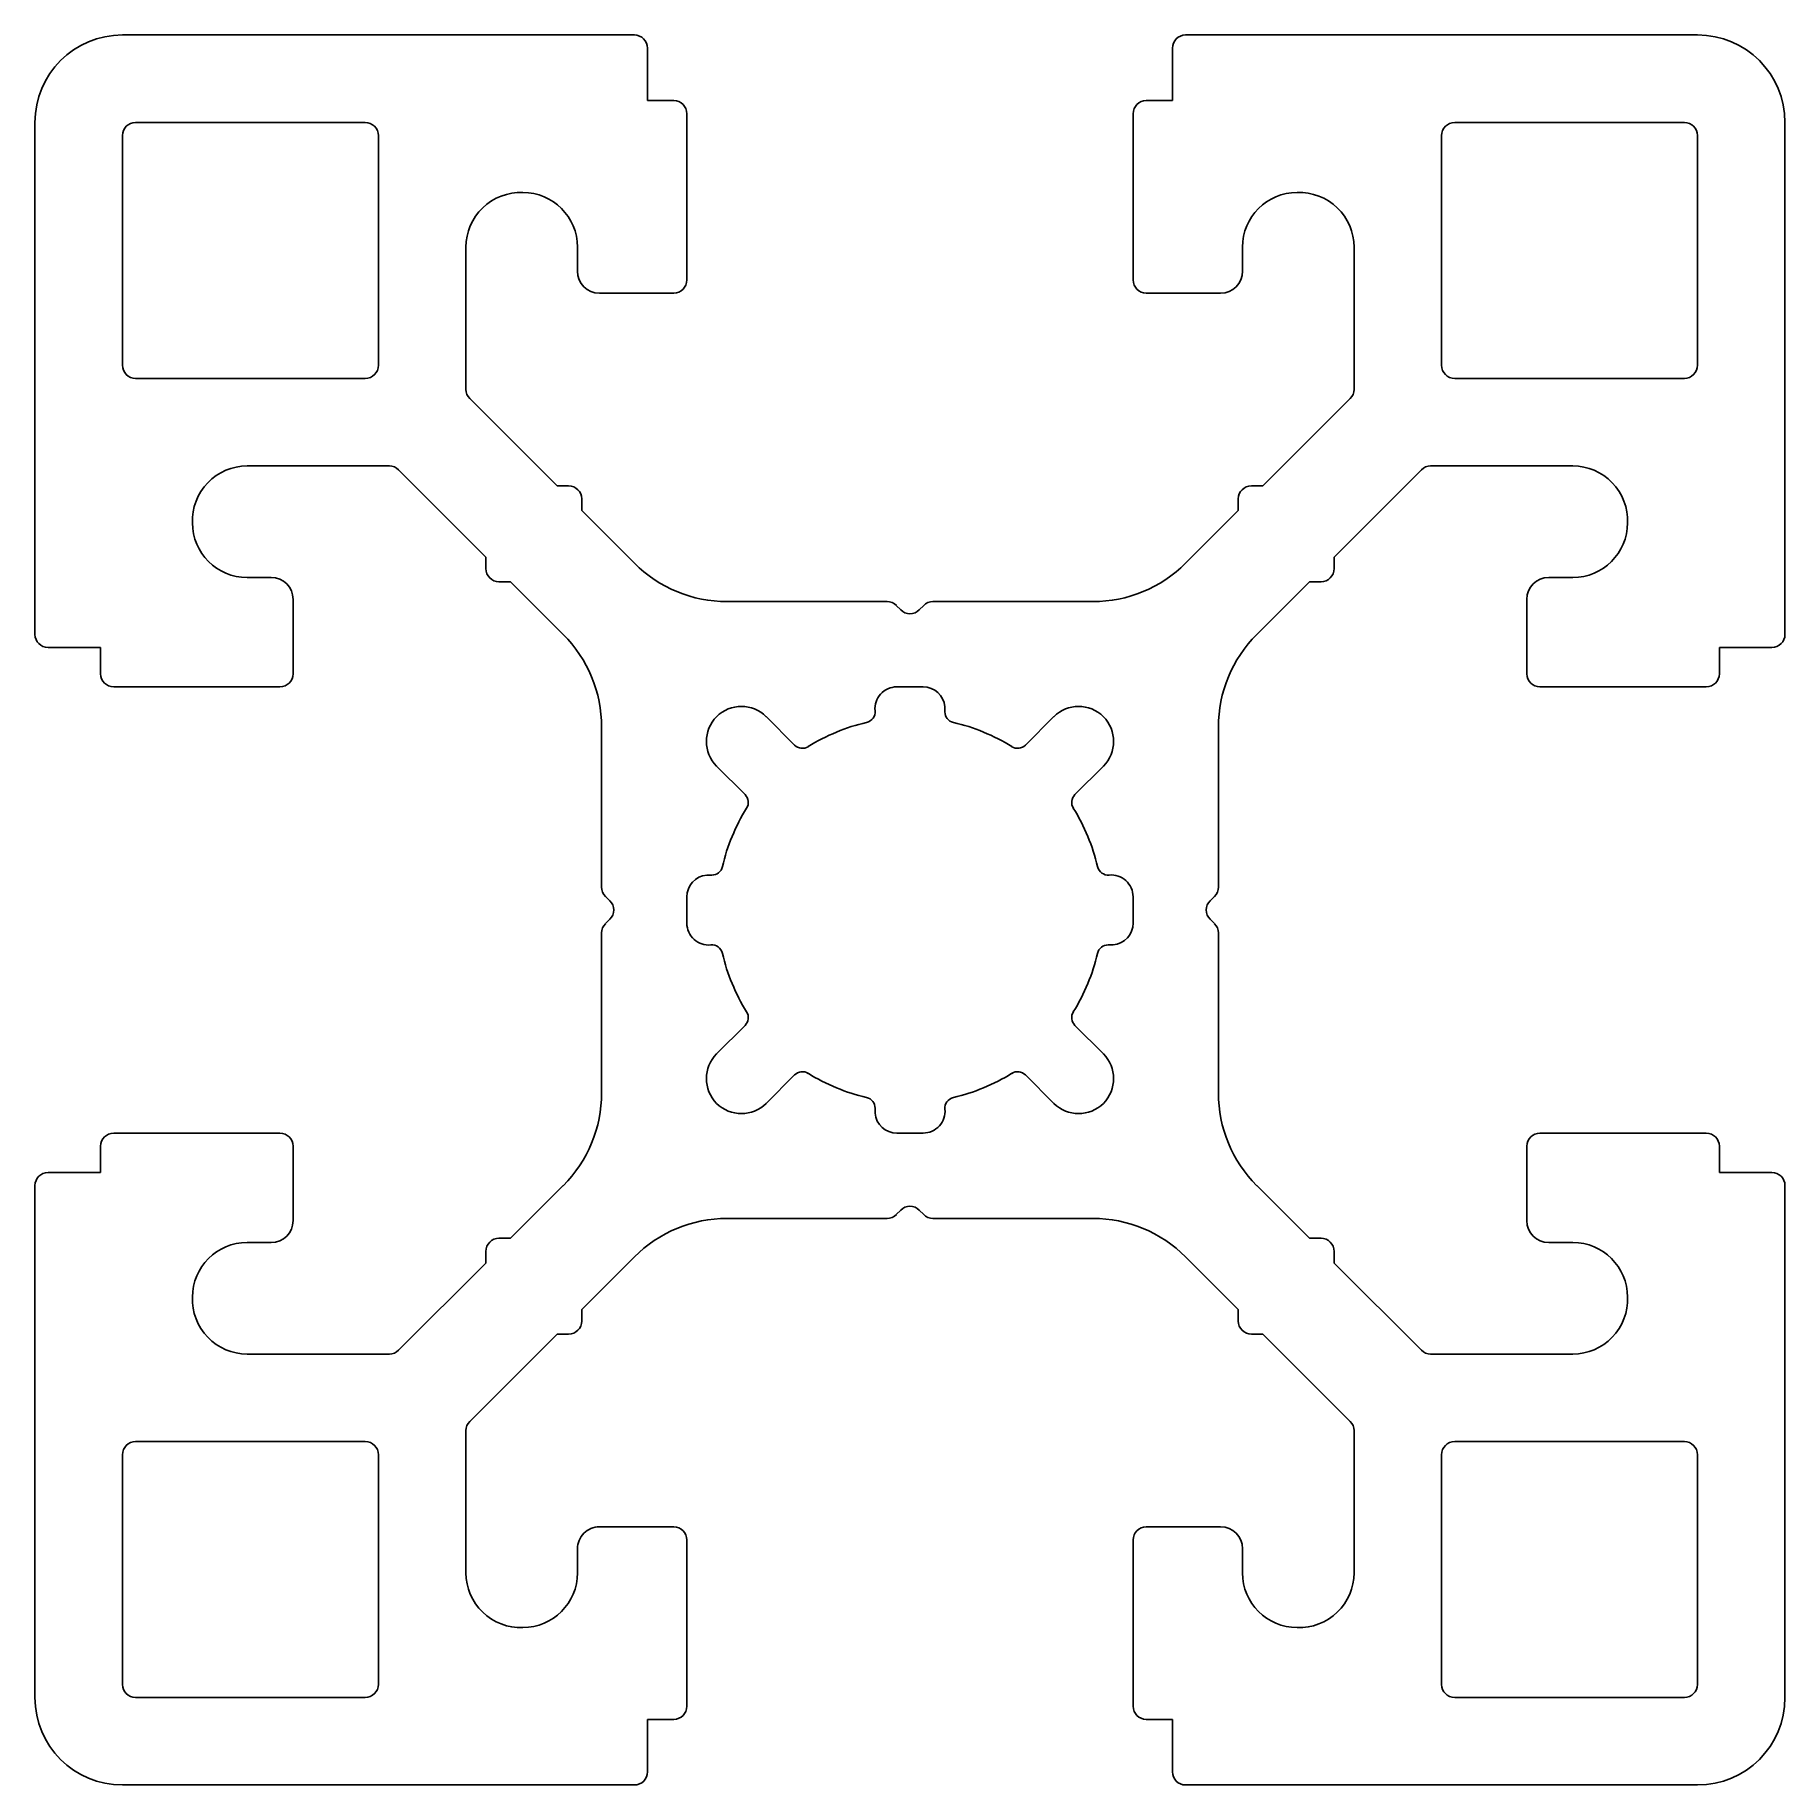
# Model space of a CAD drawing. Extents: x 2.1 to 42.1, y 2.2 to 42.2.
import ezdxf

# ---------------------------------------------------------------- set-up
doc = ezdxf.new("R2010")
doc.units = 0
doc.layers.get('0').update_dxf_attribs({"linetype": 'CONTINUOUS'})

msp = doc.modelspace()

# ---------------------------------------------------------------- linework, layer by layer
for p, q in [((15.837, 42.235), (4.137, 42.235)), ((40.137, 42.235), (28.437, 42.235)), ((16.137, 40.735), (16.137, 41.935)), ((28.137, 41.935), (28.137, 40.735)), ((16.737, 40.735), (16.137, 40.735)), ((17.037, 36.635), (17.037, 40.435)), ((27.237, 40.435), (27.237, 36.635)), ((28.137, 40.735), (27.537, 40.735)), ((2.137, 40.235), (2.137, 28.535)), ((4.437, 40.235), (9.687, 40.235)), ((34.587, 40.235), (39.837, 40.235)), ((42.137, 28.535), (42.137, 40.235)), ((4.137, 34.685), (4.137, 39.935)), ((9.987, 39.935), (9.987, 34.685)), ((34.287, 34.685), (34.287, 39.935)), ((40.137, 39.935), (40.137, 34.685)), ((11.987, 34.135), (11.987, 37.385)), ((14.537, 37.385), (14.537, 36.835)), ((29.737, 36.835), (29.737, 37.385)), ((32.287, 37.385), (32.287, 34.135)), ((15.037, 36.335), (16.737, 36.335)), ((27.537, 36.335), (29.237, 36.335)), ((9.687, 34.385), (4.437, 34.385)), ((39.837, 34.385), (34.587, 34.385)), ((14.069, 31.93), (12.075, 33.923)), ((32.2, 33.923), (30.206, 31.93)), ((6.987, 32.385), (10.237, 32.385)), ((10.449, 32.297), (12.443, 30.303)), ((31.832, 30.303), (33.826, 32.297)), ((34.038, 32.385), (37.287, 32.385)), ((14.335, 31.93), (14.069, 31.93)), ((14.635, 31.364), (14.635, 31.63)), ((29.64, 31.63), (29.64, 31.364)), ((30.206, 31.93), (29.94, 31.93)), ((15.837, 30.162), (14.635, 31.364)), ((29.64, 31.364), (28.438, 30.162)), ((12.443, 30.303), (12.443, 30.037)), ((31.832, 30.037), (31.832, 30.303)), ((7.537, 29.835), (6.987, 29.835)), ((12.743, 29.737), (13.008, 29.737)), ((13.008, 29.737), (14.21, 28.535)), ((30.065, 28.535), (31.266, 29.737)), ((31.266, 29.737), (31.532, 29.737)), ((37.287, 29.835), (36.737, 29.835)), ((8.037, 27.635), (8.037, 29.335)), ((21.613, 29.283), (17.958, 29.283)), ((26.317, 29.283), (22.662, 29.283)), ((36.237, 29.335), (36.237, 27.635)), ((21.925, 29.095), (21.825, 29.195)), ((22.45, 29.195), (22.35, 29.095)), ((2.437, 28.235), (3.637, 28.235)), ((3.637, 28.235), (3.637, 27.635)), ((40.637, 27.635), (40.637, 28.235)), ((40.637, 28.235), (41.837, 28.235)), ((3.937, 27.335), (7.737, 27.335)), ((21.835, 27.335), (22.437, 27.335)), ((36.537, 27.335), (40.337, 27.335)), ((22.935, 26.88), (22.935, 26.765)), ((15.089, 26.414), (15.089, 22.759)), ((18.849, 26.654), (19.5, 26.004)), ((24.775, 26.004), (25.426, 26.654)), ((29.186, 22.759), (29.186, 26.414)), ((18.369, 24.872), (17.718, 25.523)), ((26.557, 25.523), (25.906, 24.872)), ((17.492, 23.033), (17.607, 23.033)), ((15.177, 22.547), (15.277, 22.447)), ((17.037, 21.932), (17.037, 22.535)), ((27.237, 22.537), (27.237, 21.935)), ((28.998, 22.447), (29.098, 22.547)), ((15.277, 22.023), (15.177, 21.923)), ((29.098, 21.923), (28.998, 22.023)), ((15.089, 21.71), (15.089, 18.055)), ((29.186, 18.055), (29.186, 21.71)), ((26.783, 21.437), (26.668, 21.437)), ((17.718, 18.947), (18.369, 19.597)), ((25.906, 19.597), (26.557, 18.947)), ((19.5, 18.466), (18.849, 17.815)), ((25.426, 17.815), (24.775, 18.466)), ((21.34, 17.589), (21.34, 17.704)), ((3.637, 16.835), (3.637, 16.235)), ((7.737, 17.135), (3.937, 17.135)), ((8.037, 15.135), (8.037, 16.835)), ((22.44, 17.135), (21.837, 17.135)), ((36.237, 16.835), (36.237, 15.135)), ((40.337, 17.135), (36.537, 17.135)), ((40.637, 16.235), (40.637, 16.835)), ((3.637, 16.235), (2.437, 16.235)), ((41.837, 16.235), (40.637, 16.235)), ((2.137, 15.935), (2.137, 4.235)), ((14.21, 15.934), (13.008, 14.732)), ((31.266, 14.732), (30.065, 15.934)), ((42.137, 4.235), (42.137, 15.935)), ((21.825, 15.274), (21.925, 15.374)), ((22.35, 15.374), (22.45, 15.274)), ((17.958, 15.186), (21.613, 15.186)), ((22.662, 15.186), (26.317, 15.186)), ((6.987, 14.635), (7.537, 14.635)), ((12.443, 14.432), (12.443, 14.166)), ((13.008, 14.732), (12.743, 14.732)), ((31.532, 14.732), (31.266, 14.732)), ((31.832, 14.166), (31.832, 14.432)), ((36.737, 14.635), (37.287, 14.635)), ((12.443, 14.166), (10.449, 12.173)), ((14.635, 13.106), (15.837, 14.308)), ((28.438, 14.308), (29.64, 13.106)), ((33.826, 12.173), (31.832, 14.166)), ((14.635, 12.84), (14.635, 13.106)), ((29.64, 13.106), (29.64, 12.84)), ((12.075, 10.546), (14.069, 12.54)), ((14.069, 12.54), (14.335, 12.54)), ((29.94, 12.54), (30.206, 12.54)), ((30.206, 12.54), (32.2, 10.546)), ((10.237, 12.085), (6.987, 12.085)), ((37.287, 12.085), (34.038, 12.085)), ((4.437, 10.085), (9.687, 10.085)), ((11.987, 7.085), (11.987, 10.334)), ((32.287, 10.334), (32.287, 7.085)), ((34.587, 10.085), (39.837, 10.085)), ((4.137, 4.535), (4.137, 9.785)), ((9.987, 9.785), (9.987, 4.535)), ((34.287, 4.535), (34.287, 9.785)), ((40.137, 9.785), (40.137, 4.535)), ((16.737, 8.135), (15.037, 8.135)), ((29.237, 8.135), (27.537, 8.135)), ((14.537, 7.635), (14.537, 7.085)), ((17.037, 4.035), (17.037, 7.835)), ((27.237, 7.835), (27.237, 4.035)), ((29.737, 7.085), (29.737, 7.635)), ((9.687, 4.235), (4.437, 4.235)), ((39.837, 4.235), (34.587, 4.235)), ((16.138, 2.535), (16.138, 3.735)), ((16.138, 3.735), (16.737, 3.735)), ((27.537, 3.735), (28.137, 3.735)), ((28.137, 3.735), (28.137, 2.535)), ((4.137, 2.235), (15.838, 2.235)), ((28.437, 2.235), (40.137, 2.235))]:
    msp.add_line(p, q)
for centre, radius, start, end in [((4.137, 40.235), 2, 90, 180), ((15.837, 41.935), 0.3, 360, 90), ((28.437, 41.935), 0.3, 90, 180), ((40.137, 40.235), 2, 0, 90), ((16.737, 40.435), 0.3, 360, 90), ((27.537, 40.435), 0.3, 90, 180), ((4.437, 39.935), 0.3, 90, 180), ((9.687, 39.935), 0.3, 359.9999, 90), ((34.587, 39.935), 0.3, 90, 180.0001), ((39.837, 39.935), 0.3, 0, 90), ((13.239, 37.384), 1.252, 87.7791, 179.9743), ((13.287, 37.385), 1.25, 360, 90), ((30.987, 37.385), 1.25, 90, 180), ((31.036, 37.384), 1.252, 0.0257, 92.2209), ((15.037, 36.835), 0.5, 180, 270), ((29.237, 36.835), 0.5, 270, 360), ((16.737, 36.635), 0.3, 270, 360), ((27.537, 36.635), 0.3, 180, 270), ((4.437, 34.685), 0.3, 180, 270.0001), ((9.687, 34.685), 0.3, 270.0001, 359.9999), ((34.587, 34.685), 0.3, 180.0001, 269.9999), ((39.837, 34.685), 0.3, 269.9999, 0), ((12.287, 34.135), 0.3, 179.9999, 225), ((31.987, 34.135), 0.3, 315, 0.0001), ((6.988, 31.133), 1.252, 90.0257, 182.2209), ((10.237, 32.085), 0.3, 45, 90.0001), ((34.038, 32.085), 0.3, 89.9999, 135), ((37.287, 31.133), 1.252, 357.7791, 89.9743), ((14.335, 31.63), 0.3, 0.0007, 90.0007), ((29.94, 31.63), 0.3, 89.9993, 179.9993), ((6.987, 31.085), 1.25, 180, 270), ((37.287, 31.085), 1.25, 270, 360), ((12.743, 30.037), 0.3, 179.9993, 269.9993), ((17.958, 32.283), 3, 225, 270), ((26.317, 32.283), 3, 270, 315), ((31.532, 30.037), 0.3, 270.0007, 0.0007), ((7.537, 29.335), 0.5, 0, 90), ((36.737, 29.335), 0.5, 90, 180), ((21.613, 28.983), 0.3, 45, 90), ((22.662, 28.983), 0.3, 90, 135), ((22.137, 29.307), 0.3, 224.9973, 315.0026), ((2.437, 28.535), 0.3, 180, 270), ((12.089, 26.414), 3, 0, 45), ((32.186, 26.414), 3, 135, 180), ((41.837, 28.535), 0.3, 270, 0), ((3.937, 27.635), 0.3, 180, 270), ((7.737, 27.635), 0.3, 270, 0), ((36.537, 27.635), 0.3, 180, 270), ((40.337, 27.635), 0.3, 270, 0), ((21.836, 26.835), 0.5, 90.1317, 185.3219), ((22.437, 26.835), 0.5, 5.2387, 90), ((18.284, 26.088), 0.8, 45.0039, 225), ((25.991, 26.088), 0.8, 315.0024, 134.9987), ((22.137, 22.235), 4.4, 103.0239, 121.9493), ((21.09, 26.765), 0.25, 283.0239, 5.3343), ((23.185, 26.765), 0.25, 180, 256.9761), ((22.137, 22.235), 4.4, 58.0507, 76.9761), ((19.677, 26.18), 0.25, 225.0019, 301.9493), ((24.598, 26.18), 0.25, 238.0507, 314.9987), ((18.192, 24.695), 0.25, 328.0507, 44.9983), ((26.083, 24.695), 0.25, 135.0024, 211.9493), ((22.137, 22.235), 4.4, 148.0507, 166.9761), ((22.137, 22.235), 4.4, 13.0239, 31.9493), ((17.607, 23.283), 0.25, 270, 346.9761), ((26.668, 23.283), 0.25, 193.0239, 275.3343), ((17.537, 22.535), 0.5, 95.2387, 180), ((26.737, 22.536), 0.5, 0.1317, 95.3219), ((15.389, 22.759), 0.3, 180, 225), ((15.065, 22.235), 0.3, 314.9974, 45.0026), ((29.21, 22.235), 0.3, 134.9974, 225.0026), ((28.886, 22.759), 0.3, 315, 360), ((15.389, 21.71), 0.3, 135, 180), ((17.537, 21.934), 0.5, 180.1317, 275.3219), ((26.737, 21.935), 0.5, 275.2387, 360), ((28.886, 21.71), 0.3, 0, 45), ((17.607, 21.187), 0.25, 13.0239, 95.3343), ((22.137, 22.235), 4.4, 193.0239, 211.9493), ((22.137, 22.235), 4.4, 328.0507, 346.9761), ((26.668, 21.187), 0.25, 90, 166.9761), ((18.192, 19.774), 0.25, 315.0019, 31.9493), ((26.083, 19.774), 0.25, 148.0507, 224.998), ((18.284, 18.381), 0.8, 135.0019, 314.9991), ((25.991, 18.381), 0.8, 225.0017, 44.998), ((19.677, 18.289), 0.25, 58.0507, 134.9982), ((22.137, 22.235), 4.4, 238.0507, 256.9761), ((22.137, 22.235), 4.4, 283.0239, 301.9493), ((24.598, 18.289), 0.25, 45.0017, 121.9493), ((12.089, 18.055), 3, 315, 0), ((32.186, 18.055), 3, 180, 225), ((21.09, 17.704), 0.25, 0, 76.9761), ((22.439, 17.635), 0.5, 270.1317, 5.3219), ((23.185, 17.704), 0.25, 103.0239, 185.3343), ((21.837, 17.635), 0.5, 185.2387, 270), ((3.937, 16.835), 0.3, 90, 180), ((7.737, 16.835), 0.3, 0, 90), ((36.537, 16.835), 0.3, 90, 180), ((40.337, 16.835), 0.3, 0, 90), ((2.437, 15.935), 0.3, 90, 180), ((41.837, 15.935), 0.3, 0, 90), ((21.613, 15.486), 0.3, 270.0001, 315.0001), ((22.137, 15.162), 0.3, 44.9974, 135.0027), ((22.662, 15.486), 0.3, 225.0001, 270.0001), ((7.537, 15.135), 0.5, 270, 360), ((17.958, 12.186), 3, 90.0001, 135.0001), ((26.317, 12.186), 3, 45.0001, 90.0001), ((36.737, 15.135), 0.5, 180, 270), ((6.987, 13.385), 1.25, 90, 180), ((12.743, 14.432), 0.3, 90.0007, 180.0007), ((31.532, 14.432), 0.3, 359.9993, 89.9993), ((37.287, 13.385), 1.25, 0, 90), ((6.988, 13.336), 1.252, 177.7791, 269.9743), ((37.287, 13.336), 1.252, 270.0257, 2.2209), ((14.335, 12.84), 0.3, 269.9994, 359.9994), ((29.94, 12.84), 0.3, 180.0007, 270.0007), ((10.237, 12.385), 0.3, 269.9999, 315), ((34.038, 12.385), 0.3, 225, 270.0001), ((12.287, 10.334), 0.3, 135.0001, 180.0002), ((31.987, 10.334), 0.3, 360, 45.0001), ((4.437, 9.785), 0.3, 89.9999, 180), ((9.687, 9.785), 0.3, 0.0002, 89.9999), ((34.587, 9.785), 0.3, 90.0001, 180), ((39.837, 9.785), 0.3, 0, 90.0001), ((15.037, 7.635), 0.5, 90.0001, 180.0001), ((16.737, 7.835), 0.3, 0.0001, 90.0001), ((27.537, 7.835), 0.3, 90.0001, 180.0001), ((29.237, 7.635), 0.5, 0.0001, 90.0001), ((13.239, 7.085), 1.252, 180.0258, 272.2209), ((13.287, 7.085), 1.25, 270.0001, 0.0001), ((30.987, 7.085), 1.25, 180.0001, 270.0001), ((31.036, 7.085), 1.252, 267.7792, 359.9744), ((4.437, 4.535), 0.3, 180, 270), ((9.687, 4.535), 0.3, 270, 0.0002), ((34.587, 4.535), 0.3, 180, 270), ((39.837, 4.535), 0.3, 270, 0), ((4.137, 4.235), 2, 180, 270), ((16.737, 4.035), 0.3, 270.0001, 0.0001), ((27.537, 4.035), 0.3, 180.0001, 270.0001), ((40.137, 4.235), 2, 270, 0), ((15.838, 2.535), 0.3, 270, 0.0001), ((28.437, 2.535), 0.3, 180.0001, 270)]:
    msp.add_arc(centre, radius, start, end)

doc.saveas('drawing.dxf')
